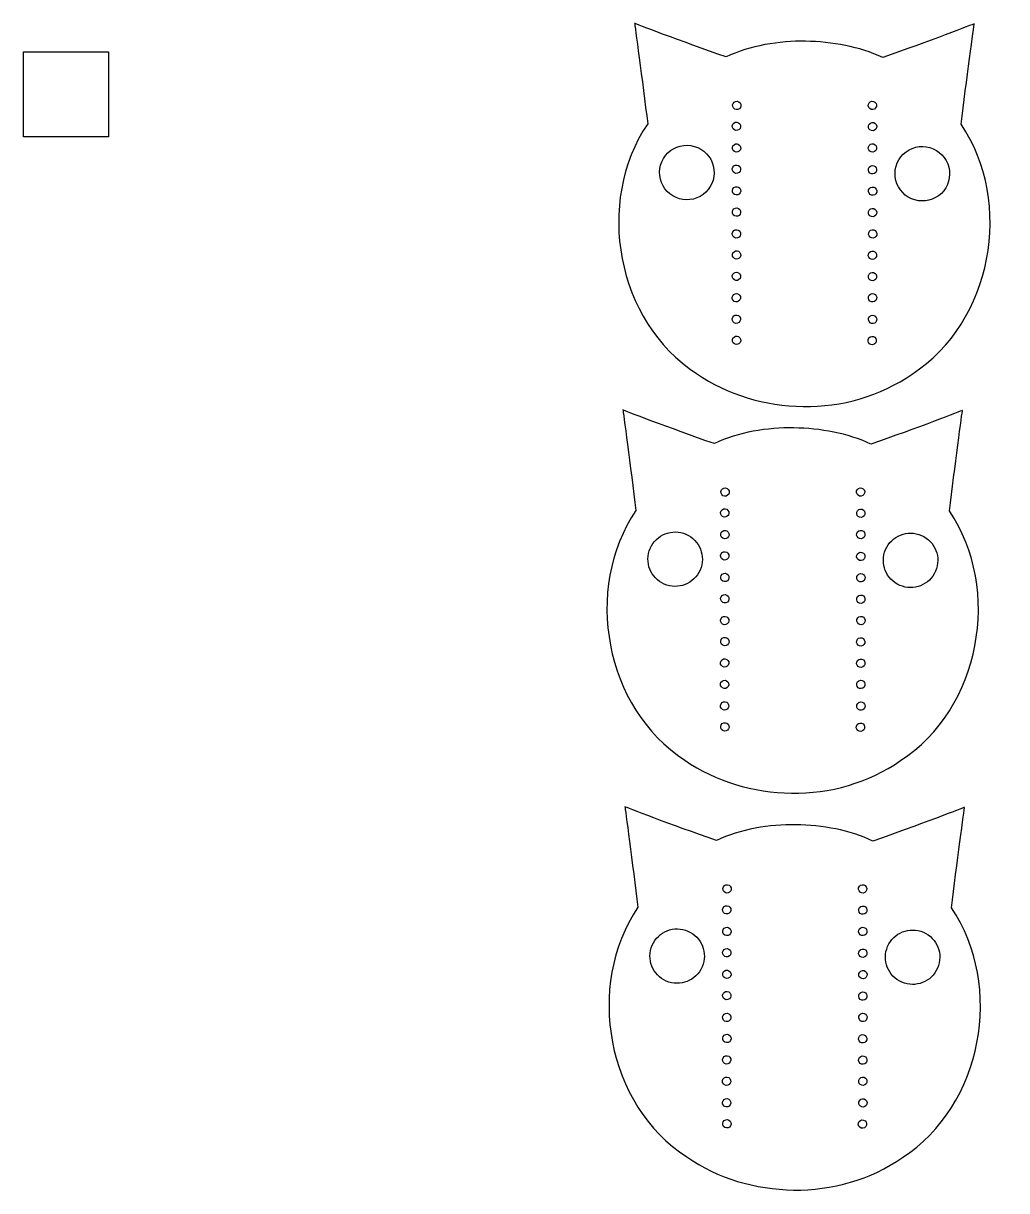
# Model space of a CAD drawing. Extents: x -60 to 149, y 150 to 288.
# Drawn here: x -60.3 to 55.2, y 151.3 to 288.4 of the extents above; entities that cross this region are included whole.
import ezdxf

# ---------------------------------------------------------------- set-up
doc = ezdxf.new("R2010")
doc.units = 0
doc.layers.add('Layer_1', color=7, linetype='CONTINUOUS')

msp = doc.modelspace()

# ---------------------------------------------------------------- linework, layer by layer
at = {"layer": 'Layer_1', "color": 7}
for points in [[(11.502856, 288.379494), (11.502856, 288.379494)], [(-60.287493, 285.035948), (-50.287493, 285.035948), (-50.287493, 275.035948), (-60.287493, 275.035948), (-60.287493, 285.035948)], [(23.983836, 278.68772), (23.983836, 278.68772)], [(39.909141, 278.800595), (39.909141, 278.800595)], [(23.943762, 276.230296), (23.943762, 276.230296)], [(39.931005, 276.302911), (39.931005, 276.302911)], [(18.90782, 273.786033), (18.90782, 273.786033)], [(23.964352, 273.6881), (23.964352, 273.6881)], [(39.92052, 273.803568), (39.92052, 273.803568)], [(46.560828, 273.648309), (46.560828, 273.648309)], [(23.947414, 271.192098), (23.947414, 271.192098)], [(39.926131, 271.244071), (39.926131, 271.244071)], [(39.944316, 268.729101), (39.944316, 268.729101)], [(23.96168, 268.658109), (23.96168, 268.658109)], [(23.954177, 266.157775), (23.954177, 266.157775)], [(39.931325, 266.208533), (39.931325, 266.208533)], [(23.943878, 263.595519), (23.943878, 263.595519)], [(39.947785, 263.706918), (39.947785, 263.706918)], [(23.966038, 261.125899), (23.966038, 261.125899)], [(39.911845, 261.202208), (39.911845, 261.202208)], [(23.939527, 258.612285), (23.939527, 258.612285)], [(39.923055, 258.692604), (39.923055, 258.692604)], [(23.93342, 256.102375), (23.93342, 256.102375)], [(39.931878, 256.205713), (39.931878, 256.205713)], [(39.943092, 253.663682), (39.943092, 253.663682)], [(23.93671, 253.576567), (23.93671, 253.576567)], [(23.964256, 251.104639), (23.964256, 251.104639)], [(39.886707, 251.183531), (39.886707, 251.183531)], [(10.12633, 242.97649), (10.12633, 242.97649)], [(22.607313, 233.284716), (22.607313, 233.284716)], [(38.532618, 233.397591), (38.532618, 233.397591)], [(22.56724, 230.827292), (22.56724, 230.827292)], [(38.554482, 230.899907), (38.554482, 230.899907)], [(17.531297, 228.383029), (17.531297, 228.383029)], [(22.587829, 228.285096), (22.587829, 228.285096)], [(38.543997, 228.400564), (38.543997, 228.400564)], [(45.184306, 228.245305), (45.184306, 228.245305)], [(22.570891, 225.789093), (22.570891, 225.789093)], [(38.549608, 225.841067), (38.549608, 225.841067)], [(22.585158, 223.255104), (22.585158, 223.255104)], [(38.567793, 223.326097), (38.567793, 223.326097)], [(22.577654, 220.754771), (22.577654, 220.754771)], [(38.554802, 220.805529), (38.554802, 220.805529)], [(22.567355, 218.192515), (22.567355, 218.192515)], [(38.571262, 218.303914), (38.571262, 218.303914)], [(22.589515, 215.722895), (22.589515, 215.722895)], [(38.535322, 215.799204), (38.535322, 215.799204)], [(22.563004, 213.209281), (22.563004, 213.209281)], [(38.546532, 213.2896), (38.546532, 213.2896)], [(22.556897, 210.699371), (22.556897, 210.699371)], [(38.555356, 210.802709), (38.555356, 210.802709)], [(22.560188, 208.173563), (22.560188, 208.173563)], [(38.566569, 208.260678), (38.566569, 208.260678)], [(22.587733, 205.701635), (22.587733, 205.701635)], [(38.510184, 205.780527), (38.510184, 205.780527)], [(10.362503, 196.372356), (10.362503, 196.372356)], [(22.84346, 186.680582), (22.84346, 186.680582)], [(38.768765, 186.793457), (38.768765, 186.793457)], [(22.803387, 184.223158), (22.803387, 184.223158)], [(38.790629, 184.295773), (38.790629, 184.295773)], [(17.767473, 181.778895), (17.767473, 181.778895)], [(22.823977, 181.680962), (22.823977, 181.680962)], [(38.780145, 181.79643), (38.780145, 181.79643)], [(45.420481, 181.641171), (45.420481, 181.641171)], [(22.807038, 179.18496), (22.807038, 179.18496)], [(38.785756, 179.236934), (38.785756, 179.236934)], [(22.821305, 176.650971), (22.821305, 176.650971)], [(38.80394, 176.721963), (38.80394, 176.721963)], [(22.813801, 174.150637), (22.813801, 174.150637)], [(38.790949, 174.201395), (38.790949, 174.201395)], [(22.803502, 171.588381), (22.803502, 171.588381)], [(38.80741, 171.69978), (38.80741, 171.69978)], [(22.825663, 169.118761), (22.825663, 169.118761)], [(38.77147, 169.195071), (38.77147, 169.195071)], [(22.799152, 166.605148), (22.799152, 166.605148)], [(38.78268, 166.685466), (38.78268, 166.685466)], [(22.793044, 164.095237), (22.793044, 164.095237)], [(38.791503, 164.198575), (38.791503, 164.198575)], [(22.796335, 161.569429), (22.796335, 161.569429)], [(38.802716, 161.656545), (38.802716, 161.656545)], [(22.823881, 159.097501), (22.823881, 159.097501)], [(38.746332, 159.176393), (38.746332, 159.176393)]]:
    msp.add_lwpolyline(points, dxfattribs=at)
for points in [[(11.502856, 288.379494), (11.502856, 288.379494), (12.425101, 281.49172), (13.037467, 276.587911)], [(22.244967, 284.428383), (16.999303, 286.24595), (11.502856, 288.379494), (11.502856, 288.379494)], [(51.375578, 288.317772), (51.375578, 288.317772), (45.879216, 286.184228), (40.633495, 284.366661)], [(49.840995, 276.526161), (50.453361, 281.429969), (51.375578, 288.317772), (51.375578, 288.317772)], [(31.582148, 286.275979), (28.483715, 286.332028), (25.05607, 285.774301), (22.244967, 284.428383)], [(40.633495, 284.366661), (37.939514, 285.656501), (34.68061, 286.219901), (31.582148, 286.275979)], [(23.441492, 278.256879), (23.172764, 278.287685), (22.979909, 278.530525), (23.010719, 278.799276)], [(23.010719, 278.799276), (23.041528, 279.068028), (23.284335, 279.260924), (23.553063, 279.230117)], [(23.983836, 278.68772), (23.953027, 278.418968), (23.710197, 278.226075), (23.441492, 278.256879)], [(23.553063, 279.230117), (23.821767, 279.199313), (24.014645, 278.956471), (23.983836, 278.68772)], [(38.93595, 278.689679), (38.905318, 278.958451), (39.098333, 279.201164), (39.367081, 279.231793)], [(39.47801, 278.258481), (39.209262, 278.227851), (38.966582, 278.420908), (38.93595, 278.689679)], [(39.367081, 279.231793), (39.635806, 279.26242), (39.878508, 279.069366), (39.909141, 278.800595)], [(39.909141, 278.800595), (39.939773, 278.531823), (39.746735, 278.289108), (39.47801, 278.258481)], [(13.037467, 276.587911), (6.801626, 267.385801), (9.372586, 253.352414), (18.770078, 247.263244)], [(23.401418, 275.799455), (23.132691, 275.830261), (22.939836, 276.073101), (22.970645, 276.341853)], [(22.970645, 276.341853), (23.001454, 276.610604), (23.244261, 276.8035), (23.512989, 276.772694)], [(23.943762, 276.230296), (23.912953, 275.961545), (23.670123, 275.768651), (23.401418, 275.799455)], [(23.512989, 276.772694), (23.781694, 276.74189), (23.974572, 276.499047), (23.943762, 276.230296)], [(38.957814, 276.191995), (38.927182, 276.460767), (39.120197, 276.703479), (39.388945, 276.734109)], [(39.499874, 275.760797), (39.231126, 275.730167), (38.988446, 275.923224), (38.957814, 276.191995)], [(39.388945, 276.734109), (39.65767, 276.764736), (39.900372, 276.571682), (39.931005, 276.302911)], [(39.931005, 276.302911), (39.961637, 276.034139), (39.768599, 275.791424), (39.499874, 275.760797)], [(44.108356, 247.201522), (53.505848, 253.290664), (56.076836, 267.324079), (49.840995, 276.526161)], [(15.724546, 273.431034), (16.645359, 274.111074), (17.859704, 274.246498), (18.90782, 273.786033)], [(22.991235, 273.799656), (23.022044, 274.068408), (23.264851, 274.261304), (23.533579, 274.230498)], [(23.533579, 274.230498), (23.802283, 274.199694), (23.995161, 273.956851), (23.964352, 273.6881)], [(38.947329, 273.692652), (38.916697, 273.961424), (39.109712, 274.204137), (39.37846, 274.234766)], [(39.37846, 274.234766), (39.647185, 274.265393), (39.889888, 274.072339), (39.92052, 273.803568)], [(14.449144, 270.493204), (14.317197, 271.63028), (14.803733, 272.750994), (15.724546, 273.431034)], [(18.90782, 273.786033), (19.959915, 273.334732), (20.690177, 272.355095), (20.822124, 271.218019)], [(23.422008, 273.257259), (23.15328, 273.288065), (22.960426, 273.530905), (22.991235, 273.799656)], [(23.964352, 273.6881), (23.933543, 273.419348), (23.690713, 273.226455), (23.422008, 273.257259)], [(39.489389, 273.261454), (39.220641, 273.230825), (38.977962, 273.423881), (38.947329, 273.692652)], [(39.92052, 273.803568), (39.951152, 273.534796), (39.758114, 273.292081), (39.489389, 273.261454)], [(42.102152, 270.35548), (41.970205, 271.492555), (42.456742, 272.613269), (43.377554, 273.29331)], [(43.377554, 273.29331), (44.298367, 273.97335), (45.512712, 274.108774), (46.560828, 273.648309)], [(46.560828, 273.648309), (47.612923, 273.197008), (48.343185, 272.21737), (48.475133, 271.080294)], [(22.974296, 271.303654), (23.005106, 271.572406), (23.247913, 271.765302), (23.51664, 271.734495)], [(23.51664, 271.734495), (23.785345, 271.703691), (23.978223, 271.460849), (23.947414, 271.192098)], [(38.952941, 271.133156), (38.922308, 271.401927), (39.115323, 271.64464), (39.384071, 271.67527)], [(39.384071, 271.67527), (39.652796, 271.705897), (39.895499, 271.512843), (39.926131, 271.244071)], [(16.363448, 267.92519), (15.311354, 268.376491), (14.581091, 269.356129), (14.449144, 270.493204)], [(20.822124, 271.218019), (20.954071, 270.080943), (20.467535, 268.960229), (19.546722, 268.280189)], [(23.40507, 270.761256), (23.136342, 270.792063), (22.943487, 271.034903), (22.974296, 271.303654)], [(23.947414, 271.192098), (23.916604, 270.923346), (23.673774, 270.730453), (23.40507, 270.761256)], [(39.495001, 270.701958), (39.226253, 270.671328), (38.983573, 270.864384), (38.952941, 271.133156)], [(39.926131, 271.244071), (39.956763, 270.9753), (39.763726, 270.732584), (39.495001, 270.701958)], [(44.016457, 267.787465), (42.964362, 268.238766), (42.234099, 269.218404), (42.102152, 270.35548)], [(48.475133, 271.080294), (48.60708, 269.943219), (48.120543, 268.822505), (47.19973, 268.142465)], [(23.419337, 268.227267), (23.150609, 268.258074), (22.957754, 268.500914), (22.988563, 268.769665)], [(22.988563, 268.769665), (23.019372, 269.038417), (23.262179, 269.231313), (23.530907, 269.200506)], [(23.530907, 269.200506), (23.799612, 269.169702), (23.99249, 268.92686), (23.96168, 268.658109)], [(38.971125, 268.618186), (38.940493, 268.886957), (39.133508, 269.12967), (39.402256, 269.160299)], [(39.402256, 269.160299), (39.670981, 269.190926), (39.913683, 268.997873), (39.944316, 268.729101)], [(39.944316, 268.729101), (39.974948, 268.46033), (39.78191, 268.217614), (39.513185, 268.186987)], [(19.546722, 268.280189), (18.625909, 267.600149), (17.411564, 267.464725), (16.363448, 267.92519)], [(23.96168, 268.658109), (23.930871, 268.389357), (23.688041, 268.196464), (23.419337, 268.227267)], [(39.513185, 268.186987), (39.244437, 268.156358), (39.001757, 268.349414), (38.971125, 268.618186)], [(47.19973, 268.142465), (46.278918, 267.462424), (45.064572, 267.327), (44.016457, 267.787465)], [(23.411833, 265.726934), (23.143105, 265.75774), (22.95025, 266.00058), (22.981059, 266.269332)], [(22.981059, 266.269332), (23.011869, 266.538083), (23.254676, 266.730979), (23.523403, 266.700173)], [(23.954177, 266.157775), (23.923367, 265.889024), (23.680537, 265.69613), (23.411833, 265.726934)], [(23.523403, 266.700173), (23.792108, 266.669369), (23.984986, 266.426526), (23.954177, 266.157775)], [(38.958134, 266.097617), (38.927502, 266.366389), (39.120517, 266.609101), (39.389265, 266.639731)], [(39.500194, 265.666419), (39.231446, 265.635789), (38.988766, 265.828845), (38.958134, 266.097617)], [(39.389265, 266.639731), (39.65799, 266.670358), (39.900692, 266.477304), (39.931325, 266.208533)], [(39.931325, 266.208533), (39.961957, 265.939761), (39.768919, 265.697046), (39.500194, 265.666419)], [(23.401534, 263.164678), (23.132806, 263.195485), (22.939951, 263.438325), (22.970761, 263.707076)], [(22.970761, 263.707076), (23.00157, 263.975827), (23.244377, 264.168723), (23.513105, 264.137917)], [(23.943878, 263.595519), (23.913069, 263.326768), (23.670239, 263.133874), (23.401534, 263.164678)], [(23.513105, 264.137917), (23.781809, 264.107113), (23.974687, 263.86427), (23.943878, 263.595519)], [(38.974595, 263.596002), (38.943963, 263.864774), (39.136977, 264.107487), (39.405725, 264.138116)], [(39.516655, 263.164804), (39.247907, 263.134174), (39.005227, 263.327231), (38.974595, 263.596002)], [(39.405725, 264.138116), (39.67445, 264.168743), (39.917153, 263.975689), (39.947785, 263.706918)], [(39.947785, 263.706918), (39.978417, 263.438146), (39.78538, 263.195431), (39.516655, 263.164804)], [(23.423694, 260.695058), (23.154966, 260.725864), (22.962111, 260.968704), (22.992921, 261.237456)], [(22.992921, 261.237456), (23.02373, 261.506207), (23.266537, 261.699103), (23.535265, 261.668297)], [(23.966038, 261.125899), (23.935229, 260.857148), (23.692399, 260.664254), (23.423694, 260.695058)], [(23.535265, 261.668297), (23.803969, 261.637493), (23.996847, 261.39465), (23.966038, 261.125899)], [(38.938654, 261.091293), (38.908022, 261.360064), (39.101037, 261.602777), (39.369785, 261.633407)], [(39.480714, 260.660094), (39.211966, 260.629465), (38.969287, 260.822521), (38.938654, 261.091293)], [(39.369785, 261.633407), (39.63851, 261.664033), (39.881213, 261.47098), (39.911845, 261.202208)], [(39.911845, 261.202208), (39.942477, 260.933437), (39.749439, 260.690721), (39.480714, 260.660094)], [(22.96641, 258.723842), (22.997219, 258.992593), (23.240026, 259.18549), (23.508754, 259.154683)], [(23.508754, 259.154683), (23.777459, 259.123879), (23.970336, 258.881037), (23.939527, 258.612285)], [(38.949865, 258.581689), (38.919232, 258.85046), (39.112247, 259.093173), (39.380995, 259.123802)], [(39.380995, 259.123802), (39.64972, 259.154429), (39.892423, 258.961376), (39.923055, 258.692604)], [(23.397183, 258.181444), (23.128456, 258.212251), (22.935601, 258.455091), (22.96641, 258.723842)], [(23.939527, 258.612285), (23.908718, 258.343534), (23.665888, 258.15064), (23.397183, 258.181444)], [(39.491925, 258.15049), (39.223177, 258.119861), (38.980497, 258.312917), (38.949865, 258.581689)], [(39.923055, 258.692604), (39.953687, 258.423833), (39.76065, 258.181117), (39.491925, 258.15049)], [(22.960302, 256.213931), (22.991112, 256.482683), (23.233919, 256.675579), (23.502646, 256.644773)], [(23.502646, 256.644773), (23.771351, 256.613969), (23.964229, 256.371126), (23.93342, 256.102375)], [(38.958688, 256.094798), (38.928056, 256.363569), (39.12107, 256.606282), (39.389818, 256.636911)], [(39.389818, 256.636911), (39.658543, 256.667538), (39.901246, 256.474485), (39.931878, 256.205713)], [(23.391076, 255.671534), (23.122348, 255.70234), (22.929493, 255.94518), (22.960302, 256.213931)], [(23.93342, 256.102375), (23.90261, 255.833623), (23.65978, 255.64073), (23.391076, 255.671534)], [(39.500748, 255.663599), (39.232, 255.63297), (38.98932, 255.826026), (38.958688, 256.094798)], [(39.931878, 256.205713), (39.96251, 255.936942), (39.769473, 255.694226), (39.500748, 255.663599)], [(23.394366, 253.145726), (23.125639, 253.176532), (22.932784, 253.419372), (22.963593, 253.688124)], [(22.963593, 253.688124), (22.994402, 253.956875), (23.237209, 254.149771), (23.505937, 254.118965)], [(23.505937, 254.118965), (23.774642, 254.088161), (23.96752, 253.845318), (23.93671, 253.576567)], [(38.969901, 253.552767), (38.939269, 253.821538), (39.132284, 254.064251), (39.401032, 254.094881)], [(39.401032, 254.094881), (39.669757, 254.125507), (39.912459, 253.932454), (39.943092, 253.663682)], [(39.943092, 253.663682), (39.973724, 253.394911), (39.780686, 253.152195), (39.511961, 253.121568)], [(23.93671, 253.576567), (23.905901, 253.307816), (23.663071, 253.114922), (23.394366, 253.145726)], [(39.511961, 253.121568), (39.243213, 253.090939), (39.000533, 253.283995), (38.969901, 253.552767)], [(23.421912, 250.673798), (23.153185, 250.704605), (22.96033, 250.947444), (22.991139, 251.216196)], [(22.991139, 251.216196), (23.021948, 251.484947), (23.264755, 251.677843), (23.533483, 251.647037)], [(23.964256, 251.104639), (23.933447, 250.835888), (23.690617, 250.642994), (23.421912, 250.673798)], [(23.533483, 251.647037), (23.802188, 251.616233), (23.995065, 251.37339), (23.964256, 251.104639)], [(38.913517, 251.072615), (38.882885, 251.341387), (39.075899, 251.5841), (39.344647, 251.614729)], [(39.455577, 250.641417), (39.186829, 250.610787), (38.944149, 250.803844), (38.913517, 251.072615)], [(39.344647, 251.614729), (39.613372, 251.645356), (39.856075, 251.452302), (39.886707, 251.183531)], [(39.886707, 251.183531), (39.917339, 250.914759), (39.724302, 250.672044), (39.455577, 250.641417)], [(18.770078, 247.263244), (22.396351, 244.733291), (26.809714, 243.456151), (31.301083, 243.382265)], [(31.301083, 243.382265), (35.792452, 243.308379), (40.368855, 244.592519), (44.108356, 247.201522)], [(10.12633, 242.97649), (10.12633, 242.97649), (11.048576, 236.088715), (11.660942, 231.184907)], [(20.868442, 239.025379), (15.622777, 240.842946), (10.12633, 242.97649), (10.12633, 242.97649)], [(49.999053, 242.914768), (49.999053, 242.914768), (44.50269, 240.781224), (39.256969, 238.963657)], [(48.464469, 231.123157), (49.076835, 236.026965), (49.999053, 242.914768), (49.999053, 242.914768)], [(30.205623, 240.872975), (27.10719, 240.929024), (23.679544, 240.371297), (20.868442, 239.025379)], [(39.256969, 238.963657), (36.562989, 240.253497), (33.304084, 240.816897), (30.205623, 240.872975)], [(22.064969, 232.853874), (21.796241, 232.884681), (21.603387, 233.127521), (21.634196, 233.396272)], [(21.634196, 233.396272), (21.665005, 233.665024), (21.907812, 233.85792), (22.17654, 233.827113)], [(22.607313, 233.284716), (22.576504, 233.015964), (22.333674, 232.823071), (22.064969, 232.853874)], [(22.17654, 233.827113), (22.445245, 233.796309), (22.638122, 233.553467), (22.607313, 233.284716)], [(37.559427, 233.286675), (37.528795, 233.555447), (37.72181, 233.79816), (37.990558, 233.828789)], [(38.101487, 232.855477), (37.832739, 232.824847), (37.590059, 233.017904), (37.559427, 233.286675)], [(37.990558, 233.828789), (38.259283, 233.859416), (38.501986, 233.666362), (38.532618, 233.397591)], [(38.532618, 233.397591), (38.56325, 233.128819), (38.370212, 232.886104), (38.101487, 232.855477)], [(11.660942, 231.184907), (5.425101, 221.982797), (7.99606, 207.94941), (17.393552, 201.86024)], [(22.024896, 230.396451), (21.756168, 230.427257), (21.563313, 230.670097), (21.594122, 230.938849)], [(21.594122, 230.938849), (21.624932, 231.2076), (21.867739, 231.400496), (22.136466, 231.36969)], [(22.56724, 230.827292), (22.53643, 230.558541), (22.2936, 230.365647), (22.024896, 230.396451)], [(22.136466, 231.36969), (22.405171, 231.338886), (22.598049, 231.096043), (22.56724, 230.827292)], [(37.581291, 230.788991), (37.550659, 231.057763), (37.743674, 231.300475), (38.012422, 231.331105)], [(38.123351, 230.357793), (37.854603, 230.327163), (37.611924, 230.52022), (37.581291, 230.788991)], [(38.012422, 231.331105), (38.281147, 231.361732), (38.52385, 231.168678), (38.554482, 230.899907)], [(38.554482, 230.899907), (38.585114, 230.631135), (38.392076, 230.38842), (38.123351, 230.357793)], [(42.73183, 201.798518), (52.129322, 207.88766), (54.70031, 221.921075), (48.464469, 231.123157)], [(13.328323, 226.724952), (14.030895, 228.343294), (15.912675, 229.085723), (17.531297, 228.383029)], [(40.981332, 226.587228), (41.683904, 228.20557), (43.565683, 228.947998), (45.184306, 228.245305)], [(17.531297, 228.383029), (19.14992, 227.680335), (19.892471, 225.798604), (19.189899, 224.180262)], [(22.045485, 227.854255), (21.776758, 227.885061), (21.583903, 228.127901), (21.614712, 228.396652)], [(21.614712, 228.396652), (21.645521, 228.665404), (21.888328, 228.8583), (22.157056, 228.827493)], [(22.587829, 228.285096), (22.55702, 228.016344), (22.31419, 227.823451), (22.045485, 227.854255)], [(22.157056, 228.827493), (22.425761, 228.79669), (22.618638, 228.553847), (22.587829, 228.285096)], [(37.570807, 228.289648), (37.540174, 228.55842), (37.733189, 228.801133), (38.001937, 228.831762)], [(38.112867, 227.85845), (37.844119, 227.82782), (37.601439, 228.020877), (37.570807, 228.289648)], [(38.001937, 228.831762), (38.270662, 228.862389), (38.513365, 228.669335), (38.543997, 228.400564)], [(38.543997, 228.400564), (38.574629, 228.131792), (38.381592, 227.889077), (38.112867, 227.85845)], [(45.184306, 228.245305), (46.802928, 227.542611), (47.54548, 225.66088), (46.842908, 224.042538)], [(14.986926, 222.522186), (13.368303, 223.22488), (12.625692, 225.106472), (13.328323, 226.724952)], [(21.597774, 225.90065), (21.628583, 226.169401), (21.87139, 226.362298), (22.140118, 226.331491)], [(22.140118, 226.331491), (22.408822, 226.300687), (22.6017, 226.057845), (22.570891, 225.789093)], [(37.576418, 225.730152), (37.545786, 225.998923), (37.7388, 226.241636), (38.007548, 226.272266)], [(38.007548, 226.272266), (38.276273, 226.302893), (38.518976, 226.109839), (38.549608, 225.841067)], [(42.639934, 222.384461), (41.021311, 223.087155), (40.2787, 224.968748), (40.981332, 226.587228)], [(22.028547, 225.358252), (21.759819, 225.389059), (21.566964, 225.631899), (21.597774, 225.90065)], [(22.570891, 225.789093), (22.540082, 225.520342), (22.297252, 225.327448), (22.028547, 225.358252)], [(38.118478, 225.298954), (37.84973, 225.268324), (37.60705, 225.46138), (37.576418, 225.730152)], [(38.549608, 225.841067), (38.58024, 225.572296), (38.387203, 225.32958), (38.118478, 225.298954)], [(19.189899, 224.180262), (18.487268, 222.561782), (16.605548, 221.819492), (14.986926, 222.522186)], [(21.61204, 223.366661), (21.64285, 223.635412), (21.885657, 223.828309), (22.154384, 223.797502)], [(22.154384, 223.797502), (22.423089, 223.766698), (22.615967, 223.523856), (22.585158, 223.255104)], [(37.594602, 223.215182), (37.56397, 223.483953), (37.756985, 223.726666), (38.025733, 223.757295)], [(38.025733, 223.757295), (38.294458, 223.787922), (38.537161, 223.594869), (38.567793, 223.326097)], [(46.842908, 224.042538), (46.140276, 222.424058), (44.258556, 221.681768), (42.639934, 222.384461)], [(22.042814, 222.824263), (21.774086, 222.85507), (21.581231, 223.09791), (21.61204, 223.366661)], [(22.585158, 223.255104), (22.554348, 222.986353), (22.311518, 222.793459), (22.042814, 222.824263)], [(38.136662, 222.783983), (37.867914, 222.753354), (37.625234, 222.94641), (37.594602, 223.215182)], [(38.567793, 223.326097), (38.598425, 223.057326), (38.405387, 222.81461), (38.136662, 222.783983)], [(22.03531, 220.32393), (21.766582, 220.354736), (21.573727, 220.597576), (21.604537, 220.866328)], [(21.604537, 220.866328), (21.635346, 221.135079), (21.878153, 221.327975), (22.146881, 221.297169)], [(22.577654, 220.754771), (22.546845, 220.48602), (22.304015, 220.293126), (22.03531, 220.32393)], [(22.146881, 221.297169), (22.415585, 221.266365), (22.608463, 221.023522), (22.577654, 220.754771)], [(37.581611, 220.694613), (37.550979, 220.963385), (37.743994, 221.206097), (38.012742, 221.236727)], [(38.012742, 221.236727), (38.281467, 221.267354), (38.52417, 221.0743), (38.554802, 220.805529)], [(38.554802, 220.805529), (38.585434, 220.536757), (38.392396, 220.294042), (38.123671, 220.263415)], [(38.123671, 220.263415), (37.854923, 220.232785), (37.612243, 220.425841), (37.581611, 220.694613)], [(22.025011, 217.761674), (21.756283, 217.792481), (21.563429, 218.03532), (21.594238, 218.304072)], [(21.594238, 218.304072), (21.625047, 218.572823), (21.867854, 218.765719), (22.136582, 218.734913)], [(22.567355, 218.192515), (22.536546, 217.923764), (22.293716, 217.73087), (22.025011, 217.761674)], [(22.136582, 218.734913), (22.405286, 218.704109), (22.598164, 218.461266), (22.567355, 218.192515)], [(37.598072, 218.192998), (37.56744, 218.46177), (37.760455, 218.704483), (38.029202, 218.735112)], [(38.140132, 217.7618), (37.871384, 217.73117), (37.628704, 217.924227), (37.598072, 218.192998)], [(38.029202, 218.735112), (38.297927, 218.765739), (38.54063, 218.572685), (38.571262, 218.303914)], [(38.571262, 218.303914), (38.601895, 218.035142), (38.408857, 217.792427), (38.140132, 217.7618)], [(22.047171, 215.292054), (21.778444, 215.32286), (21.585589, 215.5657), (21.616398, 215.834452)], [(21.616398, 215.834452), (21.647207, 216.103203), (21.890014, 216.296099), (22.158742, 216.265293)], [(22.589515, 215.722895), (22.558706, 215.454144), (22.315876, 215.26125), (22.047171, 215.292054)], [(22.158742, 216.265293), (22.427447, 216.234489), (22.620324, 215.991646), (22.589515, 215.722895)], [(37.562132, 215.688289), (37.5315, 215.95706), (37.724514, 216.199773), (37.993262, 216.230402)], [(38.104192, 215.25709), (37.835444, 215.226461), (37.592764, 215.419517), (37.562132, 215.688289)], [(37.993262, 216.230402), (38.261987, 216.261029), (38.50469, 216.067976), (38.535322, 215.799204)], [(38.535322, 215.799204), (38.565954, 215.530433), (38.372917, 215.287717), (38.104192, 215.25709)], [(22.02066, 212.77844), (21.751933, 212.809247), (21.559078, 213.052087), (21.589887, 213.320838)], [(21.589887, 213.320838), (21.620696, 213.589589), (21.863503, 213.782486), (22.132231, 213.751679)], [(22.563004, 213.209281), (22.532195, 212.94053), (22.289365, 212.747636), (22.02066, 212.77844)], [(22.132231, 213.751679), (22.400936, 213.720875), (22.593814, 213.478033), (22.563004, 213.209281)], [(37.573342, 213.178684), (37.54271, 213.447456), (37.735724, 213.690169), (38.004472, 213.720798)], [(38.115402, 212.747486), (37.846654, 212.716857), (37.603974, 212.909913), (37.573342, 213.178684)], [(38.004472, 213.720798), (38.273197, 213.751425), (38.5159, 213.558372), (38.546532, 213.2896)], [(38.546532, 213.2896), (38.577165, 213.020828), (38.384127, 212.778113), (38.115402, 212.747486)], [(21.58378, 210.810927), (21.614589, 211.079679), (21.857396, 211.272575), (22.126124, 211.241768)], [(22.126124, 211.241768), (22.394828, 211.210965), (22.587706, 210.968122), (22.556897, 210.699371)], [(37.582165, 210.691794), (37.551533, 210.960565), (37.744548, 211.203278), (38.013296, 211.233907)], [(38.013296, 211.233907), (38.282021, 211.264534), (38.524723, 211.071481), (38.555356, 210.802709)], [(22.014553, 210.26853), (21.745825, 210.299336), (21.55297, 210.542176), (21.58378, 210.810927)], [(22.556897, 210.699371), (22.526088, 210.430619), (22.283258, 210.237726), (22.014553, 210.26853)], [(38.124225, 210.260595), (37.855477, 210.229966), (37.612797, 210.423022), (37.582165, 210.691794)], [(38.555356, 210.802709), (38.585988, 210.533938), (38.39295, 210.291222), (38.124225, 210.260595)], [(21.58707, 208.285119), (21.61788, 208.553871), (21.860687, 208.746767), (22.129414, 208.715961)], [(22.129414, 208.715961), (22.398119, 208.685157), (22.590997, 208.442314), (22.560188, 208.173563)], [(37.593378, 208.149763), (37.562746, 208.418534), (37.755761, 208.661247), (38.024509, 208.691877)], [(38.024509, 208.691877), (38.293234, 208.722503), (38.535937, 208.52945), (38.566569, 208.260678)], [(22.017844, 207.742722), (21.749116, 207.773528), (21.556261, 208.016368), (21.58707, 208.285119)], [(22.560188, 208.173563), (22.529378, 207.904811), (22.286548, 207.711918), (22.017844, 207.742722)], [(38.135438, 207.718564), (37.86669, 207.687935), (37.62401, 207.880991), (37.593378, 208.149763)], [(38.566569, 208.260678), (38.597201, 207.991907), (38.404163, 207.749191), (38.135438, 207.718564)], [(22.045389, 205.270794), (21.776662, 205.3016), (21.583807, 205.54444), (21.614616, 205.813192)], [(21.614616, 205.813192), (21.645425, 206.081943), (21.888232, 206.274839), (22.15696, 206.244033)], [(22.587733, 205.701635), (22.556924, 205.432884), (22.314094, 205.23999), (22.045389, 205.270794)], [(22.15696, 206.244033), (22.425665, 206.213229), (22.618543, 205.970386), (22.587733, 205.701635)], [(37.536994, 205.669611), (37.506362, 205.938383), (37.699377, 206.181096), (37.968125, 206.211725)], [(38.079054, 205.238413), (37.810306, 205.207783), (37.567626, 205.40084), (37.536994, 205.669611)], [(37.968125, 206.211725), (38.23685, 206.242352), (38.479552, 206.049298), (38.510184, 205.780527)], [(38.510184, 205.780527), (38.540817, 205.511755), (38.347779, 205.26904), (38.079054, 205.238413)], [(17.393552, 201.86024), (21.019826, 199.330287), (25.433189, 198.053147), (29.924558, 197.979261)], [(29.924558, 197.979261), (34.415927, 197.905375), (38.992329, 199.189515), (42.73183, 201.798518)], [(10.362503, 196.372356), (10.362503, 196.372356), (11.284749, 189.484582), (11.897114, 184.580773)], [(21.104614, 192.421245), (15.85895, 194.238813), (10.362503, 196.372356), (10.362503, 196.372356)], [(50.235225, 196.310634), (50.235225, 196.310634), (44.738863, 194.177091), (39.493142, 192.359523)], [(48.700642, 184.519023), (49.313008, 189.422832), (50.235225, 196.310634), (50.235225, 196.310634)], [(30.441796, 194.268841), (27.343362, 194.324891), (23.915717, 193.767163), (21.104614, 192.421245)], [(39.493142, 192.359523), (36.799162, 193.649363), (33.540257, 194.212764), (30.441796, 194.268841)], [(22.301117, 186.249741), (22.032389, 186.280547), (21.839534, 186.523387), (21.870343, 186.792139)], [(21.870343, 186.792139), (21.901153, 187.06089), (22.14396, 187.253786), (22.412687, 187.22298)], [(22.84346, 186.680582), (22.812651, 186.411831), (22.569821, 186.218937), (22.301117, 186.249741)], [(22.412687, 187.22298), (22.681392, 187.192176), (22.87427, 186.949333), (22.84346, 186.680582)], [(37.795575, 186.682542), (37.764943, 186.951313), (37.957957, 187.194026), (38.226705, 187.224655)], [(38.337635, 186.251343), (38.068887, 186.220714), (37.826207, 186.41377), (37.795575, 186.682542)], [(38.226705, 187.224655), (38.49543, 187.255282), (38.738133, 187.062229), (38.768765, 186.793457)], [(38.768765, 186.793457), (38.799397, 186.524686), (38.60636, 186.28197), (38.337635, 186.251343)], [(11.897114, 184.580773), (5.661273, 175.378664), (8.232233, 161.345277), (17.629725, 155.256106)], [(22.261043, 183.792317), (21.992315, 183.823124), (21.799461, 184.065964), (21.83027, 184.334715)], [(21.83027, 184.334715), (21.861079, 184.603466), (22.103886, 184.796363), (22.372614, 184.765556)], [(22.803387, 184.223158), (22.772578, 183.954407), (22.529748, 183.761513), (22.261043, 183.792317)], [(22.372614, 184.765556), (22.641318, 184.734752), (22.834196, 184.49191), (22.803387, 184.223158)], [(37.817439, 184.184857), (37.786807, 184.453629), (37.979821, 184.696342), (38.248569, 184.726971)], [(38.359499, 183.753659), (38.090751, 183.72303), (37.848071, 183.916086), (37.817439, 184.184857)], [(38.248569, 184.726971), (38.517294, 184.757598), (38.759997, 184.564545), (38.790629, 184.295773)], [(38.790629, 184.295773), (38.821261, 184.027001), (38.628224, 183.784286), (38.359499, 183.753659)], [(42.968003, 155.194384), (52.365495, 161.283526), (54.936483, 175.316942), (48.700642, 184.519023)], [(13.564499, 180.120819), (14.267071, 181.739161), (16.148851, 182.481589), (17.767473, 181.778895)], [(41.217507, 179.983094), (41.920079, 181.601436), (43.801859, 182.343865), (45.420481, 181.641171)], [(17.767473, 181.778895), (19.386095, 181.076202), (20.128647, 179.194471), (19.426075, 177.576129)], [(22.281633, 181.250121), (22.012905, 181.280927), (21.82005, 181.523767), (21.850859, 181.792519)], [(21.850859, 181.792519), (21.881669, 182.06127), (22.124476, 182.254166), (22.393203, 182.22336)], [(22.823977, 181.680962), (22.793167, 181.412211), (22.550337, 181.219317), (22.281633, 181.250121)], [(22.393203, 182.22336), (22.661908, 182.192556), (22.854786, 181.949713), (22.823977, 181.680962)], [(37.806954, 181.685515), (37.776322, 181.954286), (37.969337, 182.196999), (38.238085, 182.227628)], [(38.349014, 181.254316), (38.080266, 181.223687), (37.837586, 181.416743), (37.806954, 181.685515)], [(38.238085, 182.227628), (38.50681, 182.258255), (38.749512, 182.065202), (38.780145, 181.79643)], [(38.780145, 181.79643), (38.810777, 181.527659), (38.617739, 181.284943), (38.349014, 181.254316)], [(45.420481, 181.641171), (47.039104, 180.938477), (47.781655, 179.056746), (47.079083, 177.438404)], [(15.223101, 175.918052), (13.604479, 176.620746), (12.861867, 178.502339), (13.564499, 180.120819)], [(21.833921, 179.296517), (21.86473, 179.565268), (22.107537, 179.758164), (22.376265, 179.727358)], [(22.376265, 179.727358), (22.64497, 179.696554), (22.837847, 179.453711), (22.807038, 179.18496)], [(37.812565, 179.126018), (37.781933, 179.39479), (37.974948, 179.637503), (38.243696, 179.668132)], [(38.243696, 179.668132), (38.512421, 179.698759), (38.755124, 179.505705), (38.785756, 179.236934)], [(42.876109, 175.780328), (41.257487, 176.483021), (40.514875, 178.364614), (41.217507, 179.983094)], [(22.264694, 178.754119), (21.995967, 178.784925), (21.803112, 179.027765), (21.833921, 179.296517)], [(22.807038, 179.18496), (22.776229, 178.916209), (22.533399, 178.723315), (22.264694, 178.754119)], [(38.354625, 178.69482), (38.085877, 178.66419), (37.843197, 178.857247), (37.812565, 179.126018)], [(38.785756, 179.236934), (38.816388, 178.968162), (38.62335, 178.725447), (38.354625, 178.69482)], [(19.426075, 177.576129), (18.723443, 175.957649), (16.841724, 175.215359), (15.223101, 175.918052)], [(21.848188, 176.762528), (21.878997, 177.031279), (22.121804, 177.224175), (22.390532, 177.193369)], [(22.390532, 177.193369), (22.659237, 177.162565), (22.852114, 176.919722), (22.821305, 176.650971)], [(37.83075, 176.611048), (37.800118, 176.879819), (37.993132, 177.122532), (38.26188, 177.153162)], [(38.26188, 177.153162), (38.530605, 177.183789), (38.773308, 176.990735), (38.80394, 176.721963)], [(47.079083, 177.438404), (46.376451, 175.819924), (44.494732, 175.077634), (42.876109, 175.780328)], [(22.278961, 176.22013), (22.010233, 176.250936), (21.817379, 176.493776), (21.848188, 176.762528)], [(22.821305, 176.650971), (22.790496, 176.38222), (22.547666, 176.189326), (22.278961, 176.22013)], [(38.37281, 176.17985), (38.104062, 176.14922), (37.861382, 176.342276), (37.83075, 176.611048)], [(38.80394, 176.721963), (38.834572, 176.453192), (38.641535, 176.210476), (38.37281, 176.17985)], [(22.271457, 173.719796), (22.00273, 173.750603), (21.809875, 173.993443), (21.840684, 174.262194)], [(21.840684, 174.262194), (21.871493, 174.530945), (22.1143, 174.723842), (22.383028, 174.693035)], [(22.813801, 174.150637), (22.782992, 173.881886), (22.540162, 173.688992), (22.271457, 173.719796)], [(22.383028, 174.693035), (22.651733, 174.662231), (22.844611, 174.419389), (22.813801, 174.150637)], [(37.817759, 174.090479), (37.787127, 174.359251), (37.980141, 174.601964), (38.248889, 174.632593)], [(38.359819, 173.659281), (38.091071, 173.628652), (37.848391, 173.821708), (37.817759, 174.090479)], [(38.248889, 174.632593), (38.517614, 174.66322), (38.760317, 174.470166), (38.790949, 174.201395)], [(38.790949, 174.201395), (38.821581, 173.932623), (38.628544, 173.689908), (38.359819, 173.659281)], [(22.261159, 171.15754), (21.992431, 171.188347), (21.799576, 171.431187), (21.830385, 171.699938)], [(21.830385, 171.699938), (21.861194, 171.968689), (22.104001, 172.161586), (22.372729, 172.130779)], [(22.803502, 171.588381), (22.772693, 171.31963), (22.529863, 171.126736), (22.261159, 171.15754)], [(22.372729, 172.130779), (22.641434, 172.099975), (22.834312, 171.857133), (22.803502, 171.588381)], [(37.834219, 171.588865), (37.803587, 171.857636), (37.996602, 172.100349), (38.26535, 172.130978)], [(38.376279, 171.157666), (38.107531, 171.127037), (37.864852, 171.320093), (37.834219, 171.588865)], [(38.26535, 172.130978), (38.534075, 172.161605), (38.776778, 171.968552), (38.80741, 171.69978)], [(38.80741, 171.69978), (38.838042, 171.431009), (38.645004, 171.188293), (38.376279, 171.157666)], [(22.283319, 168.68792), (22.014591, 168.718727), (21.821736, 168.961567), (21.852545, 169.230318)], [(21.852545, 169.230318), (21.883355, 169.499069), (22.126162, 169.691966), (22.394889, 169.661159)], [(22.825663, 169.118761), (22.794853, 168.85001), (22.552023, 168.657116), (22.283319, 168.68792)], [(22.394889, 169.661159), (22.663594, 169.630355), (22.856472, 169.387513), (22.825663, 169.118761)], [(37.798279, 169.084155), (37.767647, 169.352927), (37.960662, 169.595639), (38.22941, 169.626269)], [(38.340339, 168.652957), (38.071591, 168.622327), (37.828911, 168.815383), (37.798279, 169.084155)], [(38.22941, 169.626269), (38.498135, 169.656896), (38.740837, 169.463842), (38.77147, 169.195071)], [(38.77147, 169.195071), (38.802102, 168.926299), (38.609064, 168.683584), (38.340339, 168.652957)], [(22.256808, 166.174307), (21.98808, 166.205113), (21.795225, 166.447953), (21.826035, 166.716704)], [(21.826035, 166.716704), (21.856844, 166.985456), (22.099651, 167.178352), (22.368379, 167.147545)], [(22.799152, 166.605148), (22.768343, 166.336396), (22.525513, 166.143503), (22.256808, 166.174307)], [(22.368379, 167.147545), (22.637083, 167.116741), (22.829961, 166.873899), (22.799152, 166.605148)], [(37.809489, 166.574551), (37.778857, 166.843322), (37.971872, 167.086035), (38.24062, 167.116665)], [(38.351549, 166.143353), (38.082801, 166.112723), (37.840121, 166.305779), (37.809489, 166.574551)], [(38.24062, 167.116665), (38.509345, 167.147292), (38.752048, 166.954238), (38.78268, 166.685466)], [(38.78268, 166.685466), (38.813312, 166.416695), (38.620274, 166.173979), (38.351549, 166.143353)], [(21.819927, 164.206794), (21.850736, 164.475545), (22.093543, 164.668441), (22.362271, 164.637635)], [(22.362271, 164.637635), (22.630976, 164.606831), (22.823853, 164.363988), (22.793044, 164.095237)], [(37.818313, 164.08766), (37.78768, 164.356431), (37.980695, 164.599144), (38.249443, 164.629774)], [(38.249443, 164.629774), (38.518168, 164.660401), (38.760871, 164.467347), (38.791503, 164.198575)], [(22.2507, 163.664396), (21.981973, 163.695203), (21.789118, 163.938042), (21.819927, 164.206794)], [(22.793044, 164.095237), (22.762235, 163.826486), (22.519405, 163.633592), (22.2507, 163.664396)], [(38.360372, 163.656462), (38.091625, 163.625832), (37.848945, 163.818888), (37.818313, 164.08766)], [(38.791503, 164.198575), (38.822135, 163.929804), (38.629097, 163.687088), (38.360372, 163.656462)], [(21.823218, 161.680986), (21.854027, 161.949737), (22.096834, 162.142633), (22.365562, 162.111827)], [(22.365562, 162.111827), (22.634266, 162.081023), (22.827144, 161.83818), (22.796335, 161.569429)], [(37.829526, 161.545629), (37.798894, 161.814401), (37.991908, 162.057113), (38.260656, 162.087743)], [(38.260656, 162.087743), (38.529381, 162.11837), (38.772084, 161.925316), (38.802716, 161.656545)], [(22.253991, 161.138588), (21.985263, 161.169395), (21.792409, 161.412235), (21.823218, 161.680986)], [(22.796335, 161.569429), (22.765526, 161.300678), (22.522696, 161.107784), (22.253991, 161.138588)], [(38.371586, 161.114431), (38.102838, 161.083801), (37.860158, 161.276858), (37.829526, 161.545629)], [(38.802716, 161.656545), (38.833348, 161.387773), (38.640311, 161.145058), (38.371586, 161.114431)], [(22.281537, 158.66666), (22.012809, 158.697467), (21.819954, 158.940307), (21.850764, 159.209058)], [(21.850764, 159.209058), (21.881573, 159.477809), (22.12438, 159.670706), (22.393108, 159.639899)], [(22.823881, 159.097501), (22.793072, 158.82875), (22.550242, 158.635856), (22.281537, 158.66666)], [(22.393108, 159.639899), (22.661812, 159.609095), (22.85469, 159.366253), (22.823881, 159.097501)], [(37.773141, 159.065478), (37.742509, 159.334249), (37.935524, 159.576962), (38.204272, 159.607591)], [(38.315201, 158.634279), (38.046453, 158.60365), (37.803774, 158.796706), (37.773141, 159.065478)], [(38.204272, 159.607591), (38.472997, 159.638218), (38.7157, 159.445165), (38.746332, 159.176393)], [(38.746332, 159.176393), (38.776964, 158.907622), (38.583926, 158.664906), (38.315201, 158.634279)], [(17.629725, 155.256106), (21.255998, 152.726153), (25.669361, 151.449013), (30.16073, 151.375127)], [(30.16073, 151.375127), (34.6521, 151.301242), (39.228502, 152.585381), (42.968003, 155.194384)]]:
    msp.add_open_spline(points, degree=3, dxfattribs=at)

doc.saveas('drawing.dxf')
